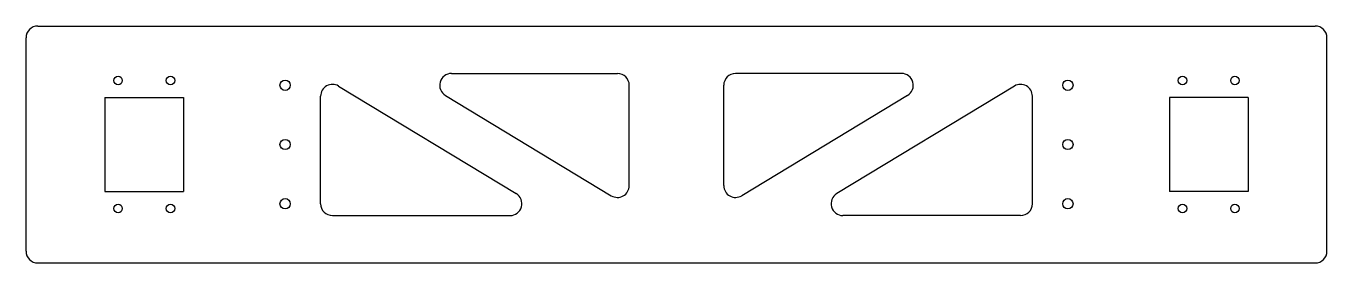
# Model space of a CAD drawing. Header units: millimetres. Extents: x 0 to 1100, y 0 to 200.
import ezdxf

# ---------------------------------------------------------------- set-up
doc = ezdxf.new("R2010")
doc.units = ezdxf.units.MM

msp = doc.modelspace()

# ---------------------------------------------------------------- linework, layer by layer
at = {"color": 7, "linetype": 'Continuous', "lineweight": 25}
for p, q in [((10, 200), (1090.1, 200)), ((0, 10), (0, 190)), ((1100.1, 10), (1100.1, 190)), ((359.8, 160), (500.1, 160)), ((740.3, 160), (600, 160)), ((264.2, 149.3), (414.5, 58.6)), ((510.1, 65.3), (510.1, 150)), ((590, 65.3), (590, 150)), ((835.9, 149.3), (685.6, 58.6)), ((66.7, 139.7), (133.3, 139.7)), ((66.7, 139.7), (66.7, 60.3)), ((133.3, 139.7), (133.3, 60.3)), ((249.1, 50), (249.1, 140.8)), ((354.6, 141.4), (494.9, 56.7)), ((745.5, 141.4), (605.2, 56.7)), ((851, 50), (851, 140.8)), ((966.8, 139.7), (966.8, 60.3)), ((1033.4, 139.7), (966.8, 139.7)), ((1033.4, 139.7), (1033.4, 60.3)), ((66.7, 60.3), (133.3, 60.3)), ((1033.4, 60.3), (966.8, 60.3)), ((259.1, 40), (409.3, 40)), ((841, 40), (690.8, 40)), ((10, 0), (1090.1, 0))]:
    msp.add_line(p, q, dxfattribs=at)
for centre, radius in [((77.8, 154), 3.57), ((122.2, 154), 3.57), ((219.1, 150), 4.36), ((881, 150), 4.36), ((977.9, 154), 3.57), ((1022.3, 154), 3.57), ((219.1, 100), 4.36), ((881, 100), 4.36), ((77.8, 46), 3.57), ((122.2, 46), 3.57), ((219.1, 50), 4.36), ((881, 50), 4.36), ((977.9, 46), 3.57), ((1022.3, 46), 3.57)]:
    msp.add_circle(centre, radius, dxfattribs=at)
for centre, start, end in [((10, 190), 90, 180), ((1090.1, 190), 0, 90), ((359.8, 150), 90, 238.8584), ((500.1, 150), 0, 90), ((600, 150), 90, 180), ((740.3, 150), 301.1416, 90), ((259.1, 140.8), 58.8584, 180), ((841, 140.8), 0, 121.1416), ((409.3, 50), 270, 58.8584), ((500.1, 65.3), 238.8584, 0), ((600, 65.3), 180, 301.1416), ((690.8, 50), 121.1416, 270), ((259.1, 50), 180, 270), ((841, 50), 270, 0), ((10, 10), 180, 270), ((1090.1, 10), 270, 0)]:
    msp.add_arc(centre, 10, start, end, dxfattribs=at)

doc.saveas('drawing.dxf')
